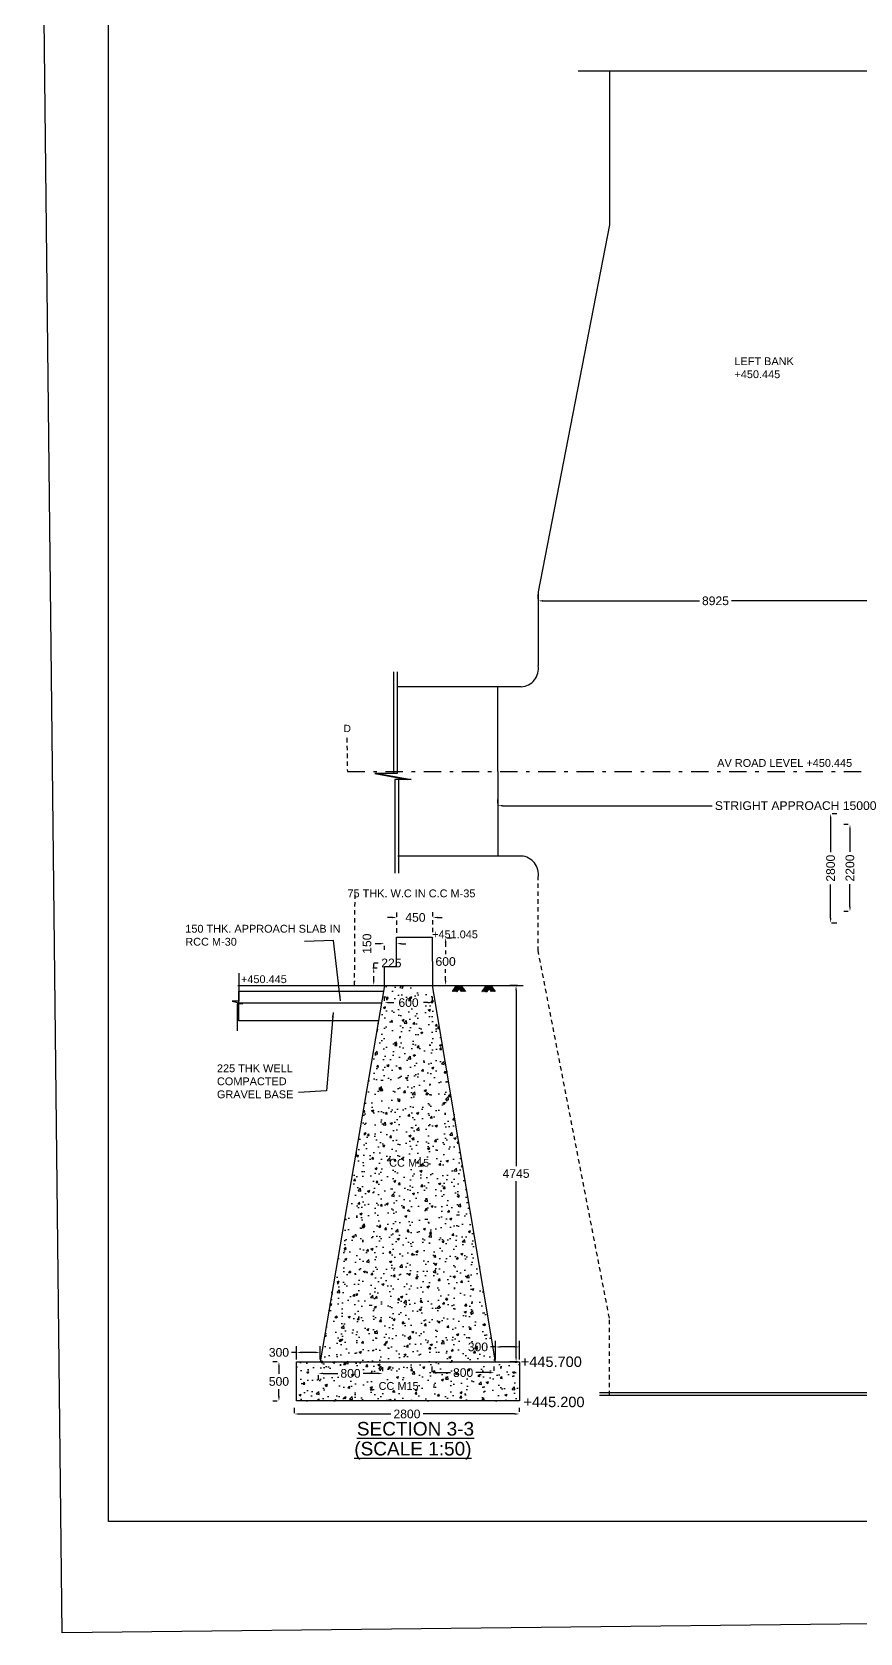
# Model space of a CAD drawing. Header units: metres. Extents: x 450 to 608, y 268 to 479.
# Drawn here: x 498.39 to 522.24, y 268.24 to 314.38 of the extents above; entities that cross this region are included whole.
import ezdxf

# ---------------------------------------------------------------- set-up
doc = ezdxf.new("R2010")
doc.units = ezdxf.units.M
doc.header["$MEASUREMENT"] = 0
doc.linetypes.add('DASHDOT', pattern=[1, 0.5, -0.25, 0, -0.25])
doc.linetypes.add('HIDDEN', pattern=[9.525, 6.35, -3.175])
for name, color, linetype in [('DIMENSION', 255, 'Continuous'), ('DRAWING', 7, 'Continuous'), ('HATCH', 7, 'Continuous'), ('TEXT', 255, 'Continuous')]:
    doc.layers.add(name, color=color, linetype=linetype)
doc.styles.get("Standard").update_dxf_attribs({"font": 'arial.ttf'})
doc.dimstyles.get("Standard").update_dxf_attribs({"dimtxt": 0.25, "dimasz": 0.14, "dimexe": 0.18, "dimexo": 0.0625, "dimgap": 0.09, "dimtad": 0, "dimtih": 1, "dimtoh": 1, "dimdec": 4, "dimzin": 0, "dimdsep": 46, "dimtxsty": 'Standard', "dimcen": 0.09, "dimadec": 0, "dimazin": 0, "dimtfac": 1, "dimtdec": 4, "dimtofl": 0, "dimtmove": 0, "dimatfit": 3, "dimfxl": 0, "dimtolj": 1, "dimtzin": 0, "dimarcsym": 0})
pattern_1 = [(50, (0, 0), (0.64553416, -0.05647692), [0.0675, -0.7425]), (355, (0, 0), (-0.1248762, 0.6769729), [0.054, -0.594]), (100.45144, (0.0538, -0.0047), (0.52065796, 0.620496), [0.0573662, -0.6310279]), (46.1842, (0, 0.18), (0.9605172, -0.1489674), [0.10125, -1.11375]), (96.63564, (0.08, 0.1676), (0.8411958, 0.8767067), [0.0860493, -0.9465424]), (351.18416, (0, 0.18), (0.8411958, 0.8767067), [0.081, -0.891]), (21, (0.09, 0.135), (0.53721635, -0.362357), [0.0675, -0.7425]), (326, (0.09, 0.135), (0.2189838, 0.65263504), [0.054, -0.594]), (71.45144, (0.13477, 0.1048), (0.75620014, 0.29027804), [0.0573662, -0.6310279]), (37.5, (0, 0), (0.01094387, 0.29960447), [0, -0.5868, 0, -0.603, 0, -0.59625]), (7.5, (0, 0), (0.23676258, 0.35497054), [0, -0.3438, 0, -0.5733, 0, -0.22725]), (327.5, (-0.2007, 0), (0.48044019, -0.020299385), [0, -0.225, 0, -0.702, 0, -0.9315]), (317.5, (-0.2907, 0), (0.52486755, 0.09009448), [0, -0.2925, 0, -0.4662, 0, -0.6615])]

# ---------------------------------------------------------------- blocks, each defined once
blk = doc.blocks.new('*D146')
at = {"layer": 'Defpoints', "color": 0, "ltscale": 0.02, "transparency": 16777216}
for p in [(512.969, 297.99), (523.182, 297.99), (523.182, 297.99)]:
    blk.add_point(p, dxfattribs=at)
at = {"layer": 'DIMENSION', "color": 0, "lineweight": -2, "ltscale": 0.02, "transparency": 16777216}
for p, q in [((512.969, 298.052), (512.969, 298.17)), ((523.182, 298.052), (523.182, 298.17)), ((513.109, 297.99), (517.611, 297.99)), ((523.042, 297.99), (518.54, 297.99))]:
    blk.add_line(p, q, dxfattribs=at)
at = {"layer": 'DIMENSION', "color": 0, "ltscale": 0.02, "transparency": 16777216}
for points in [[(513.109, 298.013), (513.109, 297.967), (512.969, 297.99)], [(523.042, 298.013), (523.042, 297.967), (523.182, 297.99)]]:
    blk.add_solid(points, dxfattribs=at)
at = {"layer": 'DIMENSION', "color": 0, "ltscale": 0.02, "transparency": 16777216, "insert": (518.075, 297.99), "char_height": 0.25, "attachment_point": 5}
blk.add_mtext('\\A1;8925', dxfattribs=at)
blk = doc.blocks.new('*D151')
at = {"layer": 'Defpoints', "color": 0, "ltscale": 0.02, "transparency": 16777216}
for p in [(521.95, 291.544), (521.961, 291.544), (521.961, 289.037)]:
    blk.add_point(p, dxfattribs=at)
at = {"layer": 'DIMENSION', "color": 0, "lineweight": -2, "ltscale": 0.02, "transparency": 16777216}
for p, q in [((521.898, 291.544), (521.77, 291.544)), ((521.95, 291.404), (521.95, 290.755)), ((521.95, 289.177), (521.95, 289.825)), ((521.898, 289.037), (521.77, 289.037))]:
    blk.add_line(p, q, dxfattribs=at)
at = {"layer": 'DIMENSION', "color": 0, "ltscale": 0.02, "transparency": 16777216}
for points in [[(521.927, 291.404), (521.974, 291.404), (521.95, 291.544)], [(521.927, 289.177), (521.974, 289.177), (521.95, 289.037)]]:
    blk.add_solid(points, dxfattribs=at)
at = {"layer": 'DIMENSION', "color": 0, "ltscale": 0.02, "transparency": 16777216, "insert": (521.95, 290.29), "char_height": 0.25, "attachment_point": 5, "rotation": 90}
blk.add_mtext('\\A1;2200', dxfattribs=at)
blk = doc.blocks.new('*D152')
at = {"layer": 'Defpoints', "color": 0, "ltscale": 0.02, "transparency": 16777216}
for p in [(521.377, 291.861), (521.356, 288.709), (521.393, 288.709)]:
    blk.add_point(p, dxfattribs=at)
at = {"layer": 'DIMENSION', "color": 0, "lineweight": -2, "ltscale": 0.02, "transparency": 16777216}
for p, q in [((521.393, 291.721), (521.393, 290.75)), ((521.439, 291.861), (521.573, 291.861)), ((521.393, 288.849), (521.393, 289.82)), ((521.419, 288.709), (521.573, 288.709))]:
    blk.add_line(p, q, dxfattribs=at)
at = {"layer": 'DIMENSION', "color": 0, "ltscale": 0.02, "transparency": 16777216}
for points in [[(521.369, 291.721), (521.416, 291.721), (521.393, 291.861)], [(521.369, 288.849), (521.416, 288.849), (521.393, 288.709)]]:
    blk.add_solid(points, dxfattribs=at)
at = {"layer": 'DIMENSION', "color": 0, "ltscale": 0.02, "transparency": 16777216, "insert": (521.393, 290.285), "char_height": 0.25, "attachment_point": 5, "rotation": 90}
blk.add_mtext('\\A1;2800', dxfattribs=at)
blk = doc.blocks.new('*D153')
at = {"layer": 'Defpoints', "color": 0, "ltscale": 0.02, "transparency": 16777216}
for p in [(511.802, 292.087), (511.802, 292.087), (528.969, 292.087)]:
    blk.add_point(p, dxfattribs=at)
at = {"layer": 'DIMENSION', "color": 0, "lineweight": -2, "ltscale": 0.02, "transparency": 16777216}
for p, q in [((511.802, 292.149), (511.802, 292.267)), ((511.942, 292.087), (517.983, 292.087)), ((528.829, 292.087), (522.789, 292.087)), ((528.969, 292.149), (528.969, 292.267))]:
    blk.add_line(p, q, dxfattribs=at)
at = {"layer": 'DIMENSION', "color": 0, "ltscale": 0.02, "transparency": 16777216}
for points in [[(511.942, 292.11), (511.942, 292.064), (511.802, 292.087)], [(528.829, 292.11), (528.829, 292.064), (528.969, 292.087)]]:
    blk.add_solid(points, dxfattribs=at)
at = {"layer": 'DIMENSION', "color": 0, "ltscale": 0.02, "transparency": 16777216, "insert": (520.386, 292.087), "char_height": 0.25, "attachment_point": 5}
blk.add_mtext('\\A1;STRIGHT APPROACH 15000', dxfattribs=at)
blk = doc.blocks.new('*D180')
at = {"layer": 'Defpoints', "color": 0, "linetype": 'HIDDEN', "ltscale": 0.02, "transparency": 16777216}
for p in [(508.138, 287.413), (508.23, 287.413), (508.151, 286.907)]:
    blk.add_point(p, dxfattribs=at)
at = {"layer": 'DIMENSION', "color": 0, "linetype": 'HIDDEN', "lineweight": -2, "ltscale": 0.02, "transparency": 16777216}
for p, q in [((508.23, 287.413), (508.23, 287.553)), ((508.23, 287.553), (508.37, 287.553)), ((508.201, 287.413), (508.41, 287.413)), ((508.23, 287.047), (508.23, 287.273)), ((508.213, 286.907), (508.41, 286.907))]:
    blk.add_line(p, q, dxfattribs=at)
at = {"layer": 'DIMENSION', "color": 0, "linetype": 'HIDDEN', "ltscale": 0.02, "transparency": 16777216}
for points in [[(508.207, 287.273), (508.253, 287.273), (508.23, 287.413)], [(508.207, 287.047), (508.253, 287.047), (508.23, 286.907)]]:
    blk.add_solid(points, dxfattribs=at)
at = {"layer": 'DIMENSION', "color": 0, "linetype": 'HIDDEN', "ltscale": 0.02, "transparency": 16777216, "insert": (508.739, 287.553), "char_height": 0.25, "attachment_point": 5}
blk.add_mtext('\\A1;225', dxfattribs=at)
blk = doc.blocks.new('*D181')
at = {"layer": 'Defpoints', "color": 0, "linetype": 'HIDDEN', "ltscale": 0.02, "transparency": 16777216}
for p in [(508.535, 288.113), (508.535, 288.11), (508.888, 288.105)]:
    blk.add_point(p, dxfattribs=at)
at = {"layer": 'DIMENSION', "color": 0, "linetype": 'HIDDEN', "lineweight": -2, "ltscale": 0.02, "transparency": 16777216}
for p, q in [((508.395, 288.11), (508.255, 288.11)), ((508.535, 288.051), (508.535, 287.93)), ((508.888, 288.168), (508.888, 288.29)), ((509.028, 288.11), (509.168, 288.11))]:
    blk.add_line(p, q, dxfattribs=at)
at = {"layer": 'DIMENSION', "color": 0, "linetype": 'HIDDEN', "ltscale": 0.02, "transparency": 16777216}
for points in [[(508.395, 288.134), (508.395, 288.087), (508.535, 288.11)], [(509.028, 288.134), (509.028, 288.087), (508.888, 288.11)]]:
    blk.add_solid(points, dxfattribs=at)
at = {"layer": 'DIMENSION', "color": 0, "linetype": 'HIDDEN', "ltscale": 0.02, "transparency": 16777216, "insert": (508.037, 288.11), "char_height": 0.25, "attachment_point": 5, "rotation": 90}
blk.add_mtext('\\A1;150', dxfattribs=at)
blk = doc.blocks.new('*D182')
at = {"layer": 'Defpoints', "color": 0, "linetype": 'HIDDEN', "ltscale": 0.02, "transparency": 16777216}
for p in [(509.935, 288.865), (508.894, 288.363), (509.935, 288.376)]:
    blk.add_point(p, dxfattribs=at)
at = {"layer": 'DIMENSION', "color": 0, "linetype": 'HIDDEN', "lineweight": -2, "ltscale": 0.02, "transparency": 16777216}
for p, q in [((508.754, 288.865), (508.614, 288.865)), ((508.894, 288.425), (508.894, 289.045)), ((509.935, 288.438), (509.935, 289.045)), ((510.075, 288.865), (510.215, 288.865))]:
    blk.add_line(p, q, dxfattribs=at)
at = {"layer": 'DIMENSION', "color": 0, "linetype": 'HIDDEN', "ltscale": 0.02, "transparency": 16777216}
for points in [[(508.754, 288.889), (508.754, 288.842), (508.894, 288.865)], [(510.075, 288.889), (510.075, 288.842), (509.935, 288.865)]]:
    blk.add_solid(points, dxfattribs=at)
at = {"layer": 'DIMENSION', "color": 0, "linetype": 'HIDDEN', "ltscale": 0.02, "transparency": 16777216, "insert": (509.432, 288.865), "char_height": 0.25, "attachment_point": 5}
blk.add_mtext('\\A1;450', dxfattribs=at)
blk = doc.blocks.new('*D183')
at = {"layer": 'Defpoints', "color": 0, "linetype": 'HIDDEN', "ltscale": 0.02, "transparency": 16777216}
for p in [(510.279, 288.281), (510.301, 288.281), (510.245, 286.907)]:
    blk.add_point(p, dxfattribs=at)
at = {"layer": 'DIMENSION', "color": 0, "linetype": 'HIDDEN', "lineweight": -2, "ltscale": 0.02, "transparency": 16777216}
for p, q in [((510.301, 288.141), (510.301, 287.811)), ((510.342, 288.281), (510.481, 288.281)), ((510.301, 287.047), (510.301, 287.376)), ((510.308, 286.907), (510.481, 286.907))]:
    blk.add_line(p, q, dxfattribs=at)
at = {"layer": 'DIMENSION', "color": 0, "linetype": 'HIDDEN', "ltscale": 0.02, "transparency": 16777216}
for points in [[(510.278, 288.141), (510.324, 288.141), (510.301, 288.281)], [(510.278, 287.047), (510.324, 287.047), (510.301, 286.907)]]:
    blk.add_solid(points, dxfattribs=at)
at = {"layer": 'DIMENSION', "color": 0, "linetype": 'HIDDEN', "ltscale": 0.02, "transparency": 16777216, "insert": (510.301, 287.594), "char_height": 0.25, "attachment_point": 5}
blk.add_mtext('\\A1;600', dxfattribs=at)
blk = doc.blocks.new('*D184')
at = {"layer": 'Defpoints', "color": 0, "linetype": 'HIDDEN', "ltscale": 0.02, "transparency": 16777216}
for p in [(508.54, 286.399), (509.927, 286.41), (509.927, 286.374)]:
    blk.add_point(p, dxfattribs=at)
at = {"layer": 'DIMENSION', "color": 0, "linetype": 'HIDDEN', "lineweight": -2, "ltscale": 0.02, "transparency": 16777216}
for p, q in [((508.54, 286.462), (508.54, 286.59)), ((509.927, 286.437), (509.927, 286.59)), ((508.68, 286.41), (508.867, 286.41)), ((509.787, 286.41), (509.6, 286.41))]:
    blk.add_line(p, q, dxfattribs=at)
at = {"layer": 'DIMENSION', "color": 0, "linetype": 'HIDDEN', "ltscale": 0.02, "transparency": 16777216}
for points in [[(508.68, 286.433), (508.68, 286.386), (508.54, 286.41)], [(509.787, 286.433), (509.787, 286.386), (509.927, 286.41)]]:
    blk.add_solid(points, dxfattribs=at)
at = {"layer": 'DIMENSION', "color": 0, "linetype": 'HIDDEN', "ltscale": 0.02, "transparency": 16777216, "insert": (509.233, 286.41), "char_height": 0.25, "attachment_point": 5}
blk.add_mtext('\\A1;600', dxfattribs=at)
blk = doc.blocks.new('*D185')
at = {"layer": 'Defpoints', "color": 0, "ltscale": 0.02, "transparency": 16777216}
for p in [(512.331, 286.907), (512.432, 286.907), (512.432, 276.061)]:
    blk.add_point(p, dxfattribs=at)
at = {"layer": 'DIMENSION', "color": 0, "lineweight": -2, "ltscale": 0.02, "transparency": 16777216}
for p, q in [((512.369, 286.907), (512.151, 286.907)), ((512.331, 286.767), (512.331, 281.701)), ((512.331, 276.201), (512.331, 281.267)), ((512.369, 276.061), (512.151, 276.061))]:
    blk.add_line(p, q, dxfattribs=at)
at = {"layer": 'DIMENSION', "color": 0, "ltscale": 0.02, "transparency": 16777216}
for points in [[(512.308, 286.767), (512.355, 286.767), (512.331, 286.907)], [(512.308, 276.201), (512.355, 276.201), (512.331, 276.061)]]:
    blk.add_solid(points, dxfattribs=at)
at = {"layer": 'DIMENSION', "color": 0, "ltscale": 0.02, "transparency": 16777216, "insert": (512.331, 281.484), "char_height": 0.25, "attachment_point": 5}
blk.add_mtext('\\A1;4745', dxfattribs=at)
blk = doc.blocks.new('*D186')
at = {"layer": 'Defpoints', "color": 0, "ltscale": 0.02, "transparency": 16777216}
for p in [(511.738, 276.487), (511.738, 276.061), (512.432, 276.061)]:
    blk.add_point(p, dxfattribs=at)
at = {"layer": 'DIMENSION', "color": 0, "lineweight": -2, "ltscale": 0.02, "transparency": 16777216}
for p, q in [((511.738, 276.487), (511.598, 276.487)), ((511.738, 276.124), (511.738, 276.667)), ((512.292, 276.487), (511.878, 276.487)), ((512.432, 276.124), (512.432, 276.667))]:
    blk.add_line(p, q, dxfattribs=at)
at = {"layer": 'DIMENSION', "color": 0, "ltscale": 0.02, "transparency": 16777216}
for points in [[(511.878, 276.51), (511.878, 276.463), (511.738, 276.487)], [(512.292, 276.51), (512.292, 276.463), (512.432, 276.487)]]:
    blk.add_solid(points, dxfattribs=at)
at = {"layer": 'DIMENSION', "color": 0, "ltscale": 0.02, "transparency": 16777216, "insert": (511.232, 276.487), "char_height": 0.25, "attachment_point": 5}
blk.add_mtext('\\A1;300', dxfattribs=at)
blk = doc.blocks.new('*D187')
at = {"layer": 'Defpoints', "color": 0, "ltscale": 0.02, "transparency": 16777216}
for p in [(506.005, 276.329), (506.005, 276.061), (506.684, 276.061)]:
    blk.add_point(p, dxfattribs=at)
at = {"layer": 'DIMENSION', "color": 0, "lineweight": -2, "ltscale": 0.02, "transparency": 16777216}
for p, q in [((506.005, 276.124), (506.005, 276.509)), ((506.684, 276.124), (506.684, 276.509)), ((506.005, 276.329), (505.865, 276.329)), ((506.544, 276.329), (506.145, 276.329))]:
    blk.add_line(p, q, dxfattribs=at)
at = {"layer": 'DIMENSION', "color": 0, "ltscale": 0.02, "transparency": 16777216}
for points in [[(506.145, 276.352), (506.145, 276.306), (506.005, 276.329)], [(506.544, 276.352), (506.544, 276.306), (506.684, 276.329)]]:
    blk.add_solid(points, dxfattribs=at)
at = {"layer": 'DIMENSION', "color": 0, "ltscale": 0.02, "transparency": 16777216, "insert": (505.5, 276.329), "char_height": 0.25, "attachment_point": 5}
blk.add_mtext('\\A1;300', dxfattribs=at)
blk = doc.blocks.new('*D188')
at = {"layer": 'Defpoints', "color": 0, "ltscale": 0.02, "transparency": 16777216}
for p in [(506.629, 275.74), (508.494, 275.724), (508.494, 275.724)]:
    blk.add_point(p, dxfattribs=at)
at = {"layer": 'DIMENSION', "color": 0, "lineweight": -2, "ltscale": 0.02, "transparency": 16777216}
for p, q in [((506.629, 275.677), (506.629, 275.544)), ((506.769, 275.724), (507.196, 275.724)), ((508.354, 275.724), (507.928, 275.724)), ((508.494, 275.787), (508.494, 275.904))]:
    blk.add_line(p, q, dxfattribs=at)
at = {"layer": 'DIMENSION', "color": 0, "ltscale": 0.02, "transparency": 16777216}
for points in [[(506.769, 275.748), (506.769, 275.701), (506.629, 275.724)], [(508.354, 275.748), (508.354, 275.701), (508.494, 275.724)]]:
    blk.add_solid(points, dxfattribs=at)
at = {"layer": 'DIMENSION', "color": 0, "ltscale": 0.02, "transparency": 16777216, "insert": (507.562, 275.724), "char_height": 0.25, "attachment_point": 5}
blk.add_mtext('\\A1;800', dxfattribs=at)
blk = doc.blocks.new('*D189')
at = {"layer": 'Defpoints', "color": 0, "ltscale": 0.02, "transparency": 16777216}
for p in [(509.909, 275.703), (511.704, 275.746), (511.704, 275.732)]:
    blk.add_point(p, dxfattribs=at)
at = {"layer": 'DIMENSION', "color": 0, "lineweight": -2, "ltscale": 0.02, "transparency": 16777216}
for p, q in [((509.909, 275.765), (509.909, 275.926)), ((511.704, 275.794), (511.704, 275.926)), ((510.049, 275.746), (510.441, 275.746)), ((511.564, 275.746), (511.172, 275.746))]:
    blk.add_line(p, q, dxfattribs=at)
at = {"layer": 'DIMENSION', "color": 0, "ltscale": 0.02, "transparency": 16777216}
for points in [[(510.049, 275.769), (510.049, 275.723), (509.909, 275.746)], [(511.564, 275.769), (511.564, 275.723), (511.704, 275.746)]]:
    blk.add_solid(points, dxfattribs=at)
at = {"layer": 'DIMENSION', "color": 0, "ltscale": 0.02, "transparency": 16777216, "insert": (510.806, 275.746), "char_height": 0.25, "attachment_point": 5}
blk.add_mtext('\\A1;800', dxfattribs=at)
blk = doc.blocks.new('*D190')
at = {"layer": 'Defpoints', "color": 0, "ltscale": 0.02, "transparency": 16777216}
for p in [(505.507, 276.061), (505.5, 274.921), (505.507, 274.921)]:
    blk.add_point(p, dxfattribs=at)
at = {"layer": 'DIMENSION', "color": 0, "lineweight": -2, "ltscale": 0.02, "transparency": 16777216}
for p, q in [((505.444, 276.061), (505.32, 276.061)), ((505.5, 275.921), (505.5, 275.709)), ((505.5, 275.061), (505.5, 275.273)), ((505.444, 274.921), (505.32, 274.921))]:
    blk.add_line(p, q, dxfattribs=at)
at = {"layer": 'DIMENSION', "color": 0, "ltscale": 0.02, "transparency": 16777216}
for points in [[(505.476, 275.921), (505.523, 275.921), (505.5, 276.061)], [(505.476, 275.061), (505.523, 275.061), (505.5, 274.921)]]:
    blk.add_solid(points, dxfattribs=at)
at = {"layer": 'DIMENSION', "color": 0, "ltscale": 0.02, "transparency": 16777216, "insert": (505.5, 275.491), "char_height": 0.25, "attachment_point": 5}
blk.add_mtext('\\A1;500', dxfattribs=at)
blk = doc.blocks.new('*D191')
at = {"layer": 'Defpoints', "color": 0, "ltscale": 0.02, "transparency": 16777216}
for p in [(512.429, 274.555), (512.429, 274.555), (505.945, 274.519)]:
    blk.add_point(p, dxfattribs=at)
at = {"layer": 'DIMENSION', "color": 0, "lineweight": -2, "ltscale": 0.02, "transparency": 16777216}
for p, q in [((505.945, 274.581), (505.945, 274.735)), ((506.085, 274.555), (508.722, 274.555)), ((512.289, 274.555), (509.652, 274.555)), ((512.429, 274.617), (512.429, 274.735))]:
    blk.add_line(p, q, dxfattribs=at)
at = {"layer": 'DIMENSION', "color": 0, "ltscale": 0.02, "transparency": 16777216}
for points in [[(506.085, 274.578), (506.085, 274.531), (505.945, 274.555)], [(512.289, 274.578), (512.289, 274.531), (512.429, 274.555)]]:
    blk.add_solid(points, dxfattribs=at)
at = {"layer": 'DIMENSION', "color": 0, "ltscale": 0.02, "transparency": 16777216, "insert": (509.187, 274.555), "char_height": 0.25, "attachment_point": 5}
blk.add_mtext('\\A1;2800', dxfattribs=at)

msp = doc.modelspace()

# ---------------------------------------------------------------- hatches: boundary and pattern name
at = {"layer": 'HATCH', "ltscale": 0.02}
h = msp.add_hatch(dxfattribs=at)
h.set_pattern_fill('AR-CONC', color=256, scale=0.09)
h.set_pattern_definition(pattern_1)
h.paths.add_polyline_path([(581.44054, 322.20102), (581.36782, 322.768, -0.06386683), (581.3641, 322.79706), (581.20845, 324.01059, -0.06386683), (581.20473, 324.03965), (581.04908, 325.25318, -0.06386683), (581.04536, 325.28224), (580.94889, 326.0344), (579.63792, 326.0344), (579.14903, 322.09739), (579.14903, 320.06883), (580.28305, 320.06883), (580.28305, 320.56586), (580.42704, 319.66335), (580.42704, 320.09498), (581.44054, 320.09498)])
h.paths.add_polyline_path([(581.44054, 319.99879), (580.43398, 319.99879), (580.43398, 319.56716), (580.28999, 320.46967), (580.28999, 319.97264), (579.14903, 319.97264), (579.14903, 314.34399), (581.44054, 314.34399)])
h.paths.add_polyline_path([(579.14903, 319.97264), (578.88519, 319.97264), (578.18625, 314.34399), (579.14903, 314.34399)])
h.paths.add_polyline_path([(582.16468, 316.55506, -0.06386683), (582.16095, 316.58411), (582.00531, 317.79765, -0.06386683), (582.00158, 317.8267), (581.84593, 319.04024, -0.06386683), (581.84221, 319.06929), (581.72299, 319.99879), (581.44054, 319.99879), (581.44054, 314.34399), (582.44826, 314.34399), (582.32405, 315.31247, -0.06386683), (582.32032, 315.34153)])
h.paths.add_polyline_path([(583.87049, 314.34399), (576.76147, 314.34399), (576.76147, 312.97125), (583.87049, 312.97125)])
h.paths.add_polyline_path([(578.58913, 317.58841, -0.94006051), (578.35974, 317.6026, -1), (578.59001, 317.6026, -0.03089568), (578.58913, 317.58841), (578.74828, 318.87009, -0.94006051), (578.51889, 318.88428, -1), (578.74916, 318.88428, -0.03089568), (578.74828, 318.87009), (578.88519, 319.97264), (578.39631, 319.97264), (577.69737, 314.34399), (578.18625, 314.34399), (578.27082, 315.02506, -0.94006051), (578.04143, 315.03925, -1), (578.2717, 315.03925, -0.03089568), (578.27082, 315.02506), (578.42997, 316.30674, -0.94006051), (578.20058, 316.32092, -1), (578.43085, 316.32092, -0.03089568), (578.42997, 316.30674)])
h.paths.add_polyline_path([(579.14903, 322.62047, -0.51522495), (578.99635, 322.72931, -0.51522495), (579.14903, 322.83815), (579.14903, 326.0344), (578.40825, 320.06883), (578.73135, 320.06883, -0.25639233), (578.67804, 320.16596, -1), (578.90831, 320.16596, -0.03089568), (578.90743, 320.15177), (579.06659, 321.43345, -0.94006051), (578.8372, 321.44763, -1), (579.06747, 321.44763, -0.03089568), (579.06659, 321.43345), (579.14903, 322.09739)])
h.paths.add_polyline_path([(579.63792, 326.0344), (579.14903, 326.0344), (579.1555, 324.01099, -1), (579.38577, 324.01099, -0.03089568), (579.38489, 323.9968), (579.54405, 325.27848, -0.94006051), (579.31466, 325.29267, -1), (579.54493, 325.29267, -0.03089568), (579.54405, 325.27848)], flags=17)
h.paths.add_polyline_path([(581.44054, 326.0344), (580.94889, 326.0344), (581.04536, 325.28224, -1), (581.27562, 325.28224, -0.87993454), (581.04908, 325.25318), (581.20473, 324.03965, -1), (581.43499, 324.03965)], flags=17)
h.paths.add_polyline_path([(581.44499, 326.0344), (581.44054, 326.0344), (581.44054, 322.9055, -0.5185459), (581.59437, 322.79706, -0.5185459), (581.44054, 322.68862), (581.44054, 322.20102), (581.52347, 321.55447, -1), (581.75374, 321.55447, -0.87993454), (581.52719, 321.52541), (581.68284, 320.31188, -1), (581.91311, 320.31188, -0.87993454), (581.68656, 320.28283), (581.71066, 320.09498), (582.20677, 320.09498)])
h.paths.add_polyline_path([(582.2191, 319.99879), (581.72299, 319.99879), (581.84221, 319.06929, -1), (582.07248, 319.06929, -0.87993454), (581.84593, 319.04024), (582.00158, 317.8267, -1), (582.23185, 317.8267, -0.87993454), (582.00531, 317.79765), (582.16095, 316.58411, -1), (582.39122, 316.58411, -0.87993454), (582.16468, 316.55506), (582.32032, 315.34153, -1), (582.55059, 315.34153, -0.87993454), (582.32405, 315.31247), (582.44826, 314.34399), (582.94437, 314.34399)])
h.paths.add_polyline_path([(581.71066, 320.09498), (581.44054, 320.09498), (581.44054, 319.99879), (581.72299, 319.99879)])
h.paths.add_polyline_path([(579.14903, 320.06883), (578.89714, 320.06883), (578.88519, 319.97264), (579.14903, 319.97264)])
h.paths.add_polyline_path([(517.07447, 319.90525), (507.19194, 319.90525), (507.19194, 318.48031), (517.07447, 318.48031)])
h.paths.add_polyline_path([(511.11514, 327.28782), (508.28112, 319.90525), (511.11514, 319.90525)], flags=17)
h.paths.add_polyline_path([(513.4218, 328.34044), (511.51922, 328.34044), (511.11514, 327.28782), (511.11514, 319.90525), (513.4218, 319.90525)])
h.paths.add_polyline_path([(513.4218, 328.34044), (513.4218, 319.90525), (516.39117, 319.90525)])
h.paths.add_polyline_path([(509.88812, 324.63154, -1), (510.08515, 324.63154, -0.0918906), (510.0786, 324.59624), (510.48265, 325.64879, -0.8313615), (510.2922, 325.68416, -1), (510.48922, 325.68416, -0.0918906), (510.48268, 325.64886), (510.88672, 326.70138, -0.83123493), (510.69628, 326.73678, -1), (510.8933, 326.73678, -0.0918906), (510.88676, 326.70148), (511.11514, 327.2933), (511.11514, 327.73751, -0.13958997), (511.10036, 327.7894, -0.13958997), (511.11514, 327.84129), (511.11514, 328.34044), (507.87704, 319.90525), (508.28112, 319.90525), (508.46228, 320.38576, -0.83168533), (508.27181, 320.42106, -1), (508.46883, 320.42106, -0.0918906), (508.46228, 320.38576), (508.86635, 321.43834, -0.83153287), (508.67589, 321.47368, -1), (508.87291, 321.47368, -0.0918906), (508.86636, 321.43838), (509.27043, 322.49096, -0.83150962), (509.07996, 322.5263, -1), (509.27699, 322.5263, -0.0918906), (509.27044, 322.491), (509.6745, 323.54357, -0.83147801), (509.48404, 323.57892, -1), (509.68107, 323.57892, -0.0918906), (509.67452, 323.54362), (510.07858, 324.59618, -0.83143253)])
h.paths.add_polyline_path([(511.51922, 328.34044), (511.11514, 328.34044), (511.11514, 327.84129, -0.7550172), (511.29738, 327.7894, -0.0918906), (511.29084, 327.7541)])
h.paths.add_polyline_path([(511.29084, 327.7541, -0.62010438), (511.11514, 327.73751), (511.11514, 327.28782)])
h.paths.add_polyline_path([(579.6701, 318.23056), (581.29201, 318.23189), (581.29152, 318.82623), (579.66961, 318.82491)], flags=24)
h.paths.add_polyline_path([(579.32828, 313.42245), (580.95018, 313.42378), (580.9497, 314.01812), (579.32779, 314.01679)], flags=24)
h = msp.add_hatch(dxfattribs=at)
h.set_pattern_fill('AR-CONC', color=256, scale=0.09)
h.set_pattern_definition(pattern_1)
h.paths.add_polyline_path([(506.68398, 276.06109), (511.7376, 276.06109), (509.92486, 286.90662), (508.53952, 286.90662)])
h.paths.add_polyline_path([(512.43172, 274.93017), (512.43172, 276.06109), (506.00536, 276.06109), (506.00536, 274.93017)])
h.paths.add_polyline_path([(508.61849, 281.96292), (509.85553, 281.96393), (509.85581, 281.61876), (508.61877, 281.61774)], flags=24)
h.paths.add_polyline_path([(508.31431, 275.53068), (509.55135, 275.5317), (509.55163, 275.18652), (508.31459, 275.18551)], flags=24)

# ---------------------------------------------------------------- linework, layer by layer
at = {"ltscale": 0.02}
msp.add_lwpolyline([(607.8957, 269.45396), (499.25064, 268.24329), (498.38651, 345.78987), (607.03157, 347.00054)], close=True, dxfattribs=at)
at = {"layer": 'DRAWING', "ltscale": 0.02}
for points in [[(515.02139, 313.25431), (515.02139, 308.82749), (512.96918, 298.24867), (512.96918, 296.12791)], [(525.23938, 313.25431), (514.11701, 313.25431)], [(508.80426, 295.94689), (508.80426, 293.07428), (508.80426, 293.01007), (508.25766, 293.01007), (509.20218, 292.84012), (508.84081, 292.84012), (508.84081, 290.13959)], [(508.9076, 295.94689), (508.9076, 293.07428), (508.9076, 293.01007), (508.361, 293.01007), (509.30551, 292.84012), (508.94415, 292.84012), (508.94415, 290.13959)], [(512.4792, 295.51187), (508.92685, 295.51187)], [(511.80231, 293.07428), (511.80231, 295.51187)], [(511.80231, 293.07428), (511.80231, 290.63669)], [(512.4792, 290.63669), (508.92685, 290.63669)], [(508.53952, 286.90662), (508.53952, 287.45578), (508.88753, 287.45578), (508.88753, 288.29969), (509.91815, 288.29969), (509.92486, 286.90662)], [(504.34633, 287.25811), (504.34633, 286.45606), (504.15306, 286.45606), (504.46123, 286.37186), (504.29995, 286.37186), (504.29995, 285.59469)], [(504.31278, 286.90662), (512.53384, 286.90662)], [(508.4527, 286.39917), (504.34633, 286.40009), (504.34633, 286.7431), (508.51138, 286.74216)], [(508.53952, 286.90662), (506.68398, 276.06109)], [(511.7376, 276.06109), (509.92486, 286.90662)], [(510.60868, 286.90662), (510.48643, 286.72675), (510.49199, 286.73115)], [(510.64025, 286.90662), (510.518, 286.72675), (510.52356, 286.73115)], [(510.66865, 286.90662), (510.5464, 286.72675), (510.55196, 286.73115)], [(510.68825, 286.90662), (510.566, 286.72675), (510.57156, 286.73115)], [(510.70687, 286.90662), (510.58462, 286.72675), (510.59018, 286.73115)], [(510.73231, 286.90662), (510.61007, 286.72675), (510.61563, 286.73115)], [(510.61978, 286.90662), (510.75192, 286.73265)], [(510.74995, 286.90662), (510.6277, 286.72675), (510.63326, 286.73115)], [(510.65031, 286.90662), (510.78245, 286.73265)], [(510.67547, 286.90662), (510.80761, 286.73265)], [(510.69438, 286.90662), (510.82652, 286.73265)], [(510.72023, 286.90662), (510.85237, 286.73265)], [(510.74006, 286.90662), (510.8722, 286.73265)], [(511.46905, 286.90662), (511.3468, 286.72675), (511.35236, 286.73115)], [(511.50062, 286.90662), (511.37837, 286.72675), (511.38393, 286.73115)], [(511.52902, 286.90662), (511.40677, 286.72675), (511.41233, 286.73115)], [(511.54862, 286.90662), (511.42637, 286.72675), (511.43193, 286.73115)], [(511.56724, 286.90662), (511.44499, 286.72675), (511.45055, 286.73115)], [(511.59269, 286.90662), (511.47044, 286.72675), (511.476, 286.73115)], [(511.48015, 286.90662), (511.61229, 286.73265)], [(511.61032, 286.90662), (511.48807, 286.72675), (511.49363, 286.73115)], [(511.51069, 286.90662), (511.64282, 286.73265)], [(511.53584, 286.90662), (511.66798, 286.73265)], [(511.55475, 286.90662), (511.68689, 286.73265)], [(511.5806, 286.90662), (511.71274, 286.73265)], [(511.60043, 286.90662), (511.73257, 286.73265)], [(508.36551, 285.88956), (504.34222, 285.88956), (504.34222, 286.40009), (508.45286, 286.40009)], [(514.73786, 275.17456), (546.24358, 275.17456)], [(514.73786, 275.09841), (546.24144, 275.09841)]]:
    msp.add_lwpolyline(points, dxfattribs=at)
at = {"layer": 'DRAWING', "linetype": 'DASHDOT'}
msp.add_lwpolyline([(507.4705, 293.07428), (584.24059, 293.07428)], dxfattribs=at)
at = {"layer": 'DRAWING', "linetype": 'HIDDEN', "ltscale": 0.02}
msp.add_lwpolyline([(515.02139, 275.09841), (515.02139, 277.32107), (512.96918, 287.89989), (512.96918, 290.02065)], dxfattribs=at)
at = {"layer": 'DRAWING', "ltscale": 0.02}
msp.add_lwpolyline([(512.43172, 274.93017), (506.00536, 274.93017), (506.00536, 276.06109), (512.43172, 276.06109)], close=True, dxfattribs=at)
for centre, start, end in [((512.44674, 296.04056), 273.512617, 9.492523), ((512.44674, 290.108), 350.507477, 86.487383)]:
    msp.add_arc(centre, 0.52969, start, end, dxfattribs=at)
at = {"layer": 'TEXT', "ltscale": 0.02}
msp.add_lwpolyline([(500.58522, 344.72169), (605.1961, 344.72169), (605.1961, 271.46101), (500.58522, 271.46101)], close=True, dxfattribs=at)

# ---------------------------------------------------------------- texts
at = {"ltscale": 0.02}
msp.add_text('D', height=0.20964, dxfattribs=at).set_placement((507.3627, 294.20826))
at = {"layer": 'TEXT'}
for s, height, p in [('  AV ROAD LEVEL +450.445', 0.225, (517.95153, 293.20597)), ('  +451.045', 0.225, (509.73689, 288.26575)), ('  +450.445', 0.225, (504.23117, 286.97369)), ('  +445.700', 0.3, (512.23288, 275.91116)), ('  +445.200', 0.3, (512.3106, 274.75176)), ('%%USECTION 3-3', 0.3919674, (507.74431, 273.93327)), ('%%U(SCALE 1:50)', 0.3919674, (507.66973, 273.35923))]:
    msp.add_text(s, height=height, dxfattribs=at).set_placement(p)
at = {"layer": 'TEXT', "char_height": 0.225, "attachment_point": 1}
for s, insert, width in [('LEFT BANK +450.445', (518.62171, 305.00939), 2.5955343), ('75 THK. W.C IN C.C M-35', (507.4749, 289.67159), 5.0288973), ('150 THK. APPROACH SLAB IN RCC M-30', (502.80173, 288.6531), 5.0288973), ('225 THK WELL COMPACTED GRAVEL BASE', (503.71374, 284.63034), 3.1789071)]:
    msp.add_mtext(s, dxfattribs=dict(at, insert=insert, width=width))
at = {"layer": 'TEXT', "char_height": 0.225, "width": 1.4644497, "attachment_point": 1, "rotation": 0.04695}
for insert in [(508.67478, 281.90671), (508.37061, 275.47448)]:
    msp.add_mtext('CC M15', dxfattribs=dict(at, insert=insert))

# ---------------------------------------------------------------- dimensions: what is measured, and where the dimension line sits
at = {"layer": 'DIMENSION', "ltscale": 0.02}
for base, p1, p2, text, picture, middle in [((523.18167, 297.98997), (512.96918, 297.98997), (523.18167, 297.98997), '8925', '*D146', (518.07542, 297.98997)), ((511.80231, 292.08684), (528.96919, 292.08684), (511.80231, 292.08684), 'STRIGHT APPROACH 15000', '*D153', (520.38575, 292.08684)), ((506.00536, 276.32894), (506.68398, 276.06109), (506.00536, 276.06109), '300', '*D187', (505.4997, 276.32894)), ((511.7376, 276.48681), (512.43172, 276.06109), (511.7376, 276.06109), '300', '*D186', (511.23194, 276.48681)), ((511.70406, 275.74597), (509.90884, 275.7029), (511.70406, 275.7316), '800', '*D189', (510.80645, 275.74597)), ((508.49418, 275.72443), (506.62903, 275.73989), (508.49418, 275.72443), '800', '*D188', (507.5616, 275.72443)), ((512.42935, 274.55479), (505.94499, 274.51891), (512.42935, 274.55479), '2800', '*D191', (509.18717, 274.55479))]:
    dim = msp.add_linear_dim(base=base, p1=p1, p2=p2, text=text, dimstyle='Standard', dxfattribs=at)
    dim.commit()
    dim.dimension.update_dxf_attribs({"geometry": picture, "text_midpoint": middle})
for base, p1, p2, text, picture, middle in [((521.39263, 288.70909), (521.37667, 291.86149), (521.3562, 288.70909), '2800', '*D152', (521.39263, 290.28529)), ((521.95027, 291.54419), (521.96051, 289.03661), (521.96051, 291.54419), '2200', '*D151', (521.95027, 290.2904))]:
    dim = msp.add_linear_dim(base=base, p1=p1, p2=p2, angle=90, text=text, dimstyle='Standard', dxfattribs=at)
    dim.commit()
    dim.dimension.update_dxf_attribs({"geometry": picture, "text_midpoint": middle, "text_rotation": 90})
at = {"layer": 'DIMENSION', "linetype": 'HIDDEN', "ltscale": 0.02}
dim = msp.add_linear_dim(base=(509.93503, 288.86529), p1=(508.8943, 288.3628), p2=(509.93503, 288.3759), text='450', dimstyle='Standard', dxfattribs=at)
dim.commit()
dim.dimension.update_dxf_attribs({"geometry": '*D182', "text_midpoint": (509.43216, 288.86529), "dimtype": 160})
dim = msp.add_linear_dim(base=(508.53512, 288.11043), p1=(508.88753, 288.1053), p2=(508.53512, 288.11316), text='150', dimstyle='Standard', dxfattribs=at)
dim.commit()
dim.dimension.update_dxf_attribs({"geometry": '*D181', "text_midpoint": (508.03748, 288.11043), "text_rotation": 90})
for base, p1, p2, text, picture, middle in [((510.30109, 288.28058), (510.24534, 286.90662), (510.27906, 288.28058), '600', '*D183', (510.30109, 287.5936)), ((508.23014, 287.41325), (508.15086, 286.90662), (508.13831, 287.41325), '225', '*D180', (508.73938, 287.55325))]:
    dim = msp.add_linear_dim(base=base, p1=p1, p2=p2, angle=90, text=text, dimstyle='Standard', dxfattribs=at)
    dim.commit()
    dim.dimension.update_dxf_attribs({"geometry": picture, "text_midpoint": middle})
dim = msp.add_linear_dim(base=(509.92665, 286.40969), p1=(508.53952, 286.39915), p2=(509.92665, 286.37429), text='600', dimstyle='Standard', dxfattribs=at)
dim.commit()
dim.dimension.update_dxf_attribs({"geometry": '*D184', "text_midpoint": (509.23308, 286.40969)})
at = {"layer": 'DIMENSION', "ltscale": 0.02}
for base, p1, p2, text, picture, middle in [((512.33139, 286.90662), (512.43172, 276.06109), (512.43172, 286.90662), '4745', '*D185', (512.33139, 281.48386)), ((505.49977, 274.92074), (505.50694, 276.06109), (505.50694, 274.92074), '500', '*D190', (505.49977, 275.49092))]:
    dim = msp.add_linear_dim(base=base, p1=p1, p2=p2, angle=90, text=text, dimstyle='Standard', dxfattribs=at)
    dim.commit()
    dim.dimension.update_dxf_attribs({"geometry": picture, "text_midpoint": middle})

# ---------------------------------------------------------------- leaders
at = {"layer": 'DIMENSION', "linetype": 'HIDDEN', "ltscale": 0.02}
for points in [[(507.45639, 294.041), (507.4705, 293.07428)], [(507.67898, 286.90662), (507.69222, 289.5322)]]:
    msp.add_leader(points, dimstyle='Standard', override={"dimgap": 0.09, "dimtad": 0}, dxfattribs=at)
at = {"layer": 'DIMENSION', "ltscale": 0.02}
for points in [[(507.27036, 286.46671), (507.07554, 288.19943), (506.23778, 288.17347)], [(507.05709, 286.12765), (506.86949, 283.86807), (506.06712, 283.816)]]:
    msp.add_leader(points, dimstyle='Standard', override={"dimgap": 0.09, "dimtad": 0}, dxfattribs=at)

doc.saveas('drawing.dxf')
